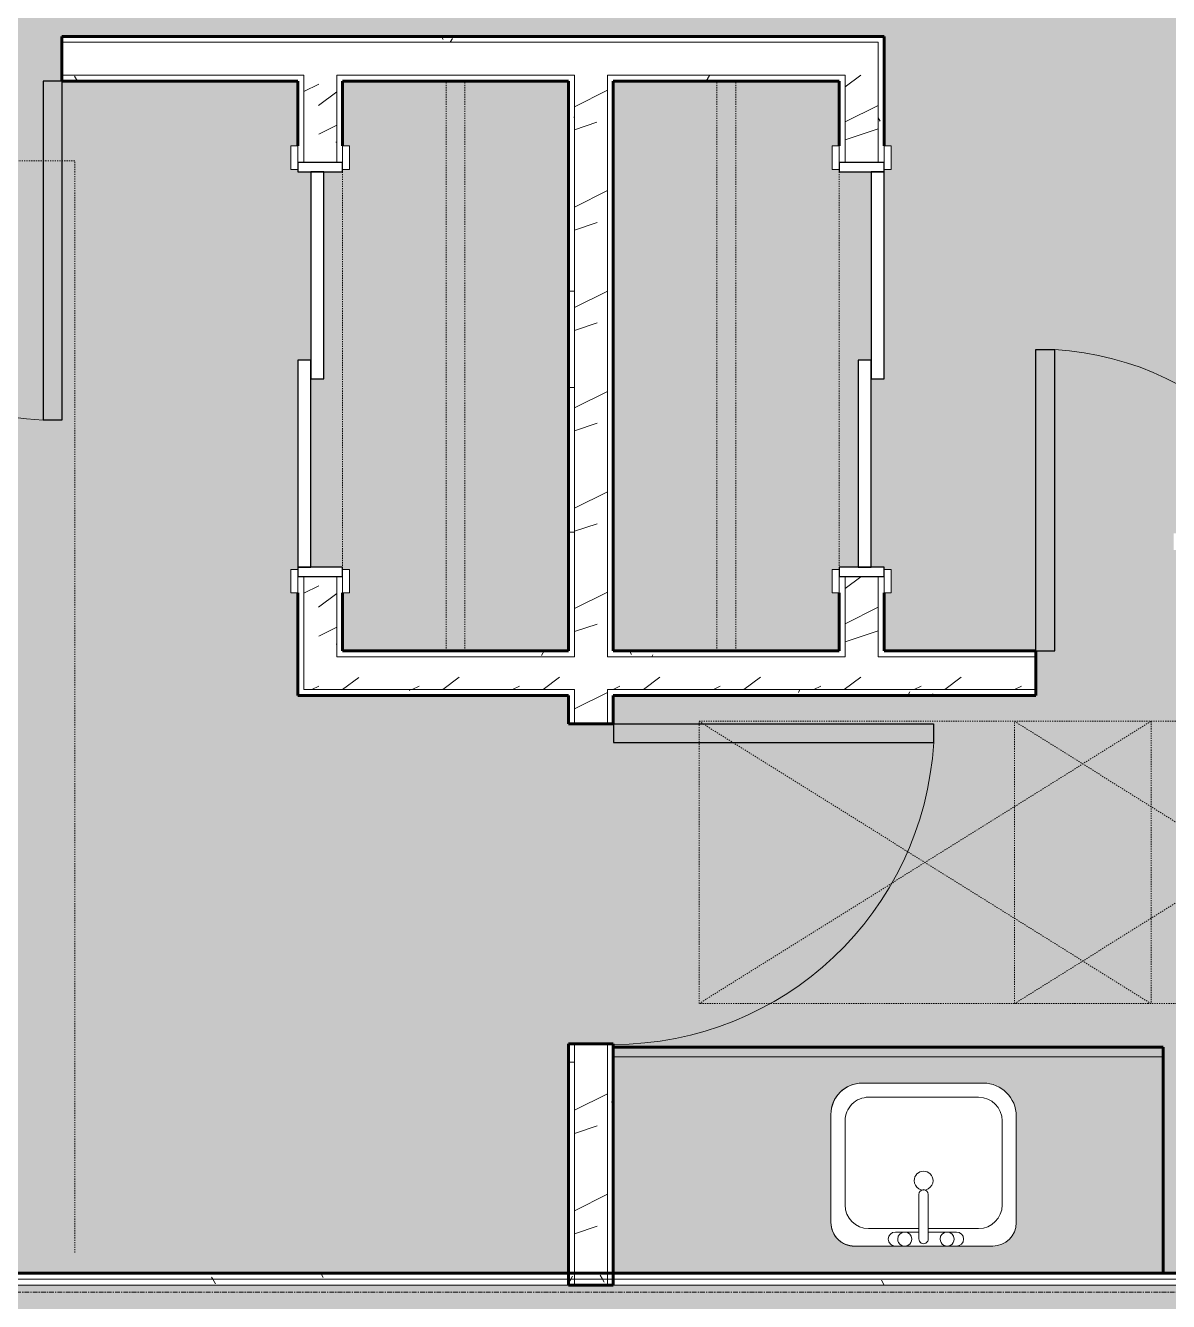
# Model space of a CAD drawing. Header units: inches. Extents: x -4105 to -1989, y 9836 to 11159.
# Drawn here: x -3677.7 to -3556.3, y 10838.2 to 10973.7 of the extents above; entities that cross this region are included whole.
import ezdxf

# ---------------------------------------------------------------- set-up
doc = ezdxf.new("R2010")
doc.units = ezdxf.units.IN
doc.header["$MEASUREMENT"] = 0
doc.linetypes.add('Dash', pattern=[0.25, 0.125, -0.125])
doc.linetypes.add('Grid Line 1_2_', pattern=[0.875, 0.5, -0.125, 0.125, -0.125])
for name, color, linetype, lineweight in [('0-1', 7, 'Continuous', 5), ('0-2', 7, 'Continuous', 9), ('A-AREA-PATT-4', 41, 'Continuous', 9), ('A-DOOR-1', 7, 'Continuous', 9), ('A-DOOR-2', 50, 'Continuous', 30), ('A-DOOR-FRAM-1', 50, 'Continuous', 30), ('A-GENM-HDLN-1', 7, 'Dash', 9), ('A-WALL', 113, 'Continuous', 18), ('A-WALL-2', 250, 'Continuous', 60), ('A-WALL-3', 10, 'Continuous', 18), ('A-WALL-PATT-1', 7, 'Continuous', 9), ('A-WALL-PATT-2', 253, 'Continuous', 9), ('A-WALL-PATT-4', 111, 'Continuous', 9), ('I-FURN-1', 7, 'Continuous', 9), ('I-FURN-HDLN-1', 7, 'Dash', 9), ('I-WALL-2', 2, 'Continuous', 60), ('P-SANR-FIXT-2', 7, 'Continuous', 9), ('Q-CASE-1', 253, 'Continuous', 9), ('Q-CASE-2', 250, 'Continuous', 60), ('Q-CASE-3', 7, 'Continuous', 9), ('Q-CASE-HDLN-1', 7, 'Dash', 9), ('S-GRID-1', 1, 'Grid Line 1_2_', 9)]:
    doc.layers.add(name, color=color, linetype=linetype, lineweight=lineweight)
pattern_1 = [(0, (0, -1194), (20.48, 5.12), [0.845, -14.515, 0.845, -14.515, -81.92]), (0, (0, -1194), (20.48, 5.12), [-30.72, 0.845, -29.875, 0.845, -14.515, -35.84]), (0, (0, -1194), (20.48, 5.12), [-76.8, 0.845, -9.395, 0.845, -24.755]), (120, (7.68, -1191.44), (-14.67405, 15.1762003), [0.845, -14.515, 0.845, -14.515, -81.92]), (120, (7.68, -1191.44), (-14.67405, 15.1762003), [-30.72, 0.845, -29.875, 0.845, -14.515, -35.84]), (120, (7.68, -1191.44), (-14.67405, 15.1762003), [-76.8, 0.845, -9.395, 0.845, -24.755]), (240, (10.24, -1181.2), (-5.80595, -20.2962003), [0.845, -14.515, 0.845, -14.515, -81.92]), (240, (10.24, -1181.2), (-5.80595, -20.2962003), [-30.72, 0.845, -29.875, 0.845, -14.515, -35.84]), (240, (10.24, -1181.2), (-5.80595, -20.2962003), [-76.8, 0.845, -9.395, 0.845, -24.755])]
pattern_2 = [(216.87, (4.265, -1183.338), (31.9871619, 21.32545714), [5.331, -47.981]), (206.565, (10.662, -1186.536), (-10.662476, -10.6620098), [11.921, -11.921]), (198.435, (10.662, -1191.868), (-21.32449365, -10.6625869), [6.744, -26.974])]

# ---------------------------------------------------------------- blocks, each defined once
blk = doc.blocks.new('Single-Flush - 32_ x 84_-1372863-ENLARGED FLOOR PLAN - 3RD FLOOR PLAN - WEST')
at = {"layer": 'A-DOOR-1'}
blk.add_arc((16, -2.38), 32.07, 180, 266.4241, dxfattribs=at)
at = {"layer": 'A-DOOR-2'}
for p, q in [((14, -2.38), (14, -34.38)), ((16, -2.38), (14, -2.38)), ((16, -2.38), (16, -34.38)), ((16, -34.38), (14, -34.38))]:
    blk.add_line(p, q, dxfattribs=at)
blk = doc.blocks.new('Single-Flush - 36_ x 84_-1372824-ENLARGED FLOOR PLAN - 3RD FLOOR PLAN - WEST')
at = {"layer": 'A-DOOR-1'}
blk.add_arc((18, -2.38), 36.07, 180, 266.8211, dxfattribs=at)
at = {"layer": 'A-DOOR-2'}
for p, q in [((16, -2.38), (16, -38.39)), ((18, -2.38), (16, -2.38)), ((18, -2.38), (18, -38.39)), ((18, -38.39), (16, -38.39))]:
    blk.add_line(p, q, dxfattribs=at)
blk = doc.blocks.new('Single-Flush - 34_ x 84_-1372834-ENLARGED FLOOR PLAN - 3RD FLOOR PLAN - WEST')
at = {"layer": 'A-DOOR-1'}
blk.add_arc((17, -2.38), 34.07, 180, 266.6343, dxfattribs=at)
at = {"layer": 'A-DOOR-2'}
for p, q in [((15, -2.38), (15, -36.38)), ((17, -2.38), (15, -2.38)), ((17, -2.38), (17, -36.38)), ((17, -36.38), (15, -36.38))]:
    blk.add_line(p, q, dxfattribs=at)
blk = doc.blocks.new('OD_CW_Closet - OD_CW_Closet-1901942-ENLARGED FLOOR PLAN - 3RD FLOOR PLAN - WEST')
at = {"layer": 'Q-CASE-HDLN-1'}
for p, q in [((0.74, -24), (0.74, 0)), ((0.74, 0), (61.26, 0)), ((61.26, 0), (61.26, -24)), ((0.74, -11), (61.26, -11)), ((0.74, -13), (61.26, -13)), ((6.89, -24), (0.74, -24)), ((51.64, -24), (9.64, -24)), ((61.26, -24), (54.39, -24))]:
    blk.add_line(p, q, dxfattribs=at)
blk = doc.blocks.new('Bed-Standard - King 78_ x 80_-V2-ENLARGED FLOOR PLAN - 3RD FLOOR PLAN - WEST')
at = {"layer": 'I-FURN-1'}
for p, q in [((49.69, 38.2), (-28.31, 38.2)), ((-28.31, 38.2), (-28.31, -41.8)), ((49.69, -41.8), (49.69, 38.2)), ((-25.31, 36.2), (-25.31, 24.2)), ((-25.31, 36.2), (46.69, 36.2)), ((46.69, 36.2), (46.69, 24.2)), ((49.69, 24.2), (-28.31, 17.63)), ((-25.31, 24.2), (46.69, 24.2)), ((-28.31, -41.8), (49.69, -41.8))]:
    blk.add_line(p, q, dxfattribs=at)
at = {"layer": 'I-FURN-HDLN-1'}
for p, q in [((-64.31, 38.2), (-64.31, -77.8)), ((73.69, -77.8), (73.69, 38.2)), ((-64.31, -77.8), (73.69, -77.8))]:
    blk.add_line(p, q, dxfattribs=at)
blk = doc.blocks.new('FOLDING_SLIDING CLOSET - 42_ x 80_-1372832-ENLARGED FLOOR PLAN - 3RD FLOOR PLAN - WEST')
at = {"layer": 'A-DOOR-1'}
for p, q in [((-21.25, 3), (-23.75, 3)), ((-23.75, 3), (-23.75, 2.25)), ((-21.25, 2.25), (-21.25, 3)), ((23.75, 3), (21.25, 3)), ((21.25, 3), (21.25, 2.25)), ((23.75, 2.25), (23.75, 3)), ((-23.75, 2.25), (-21.25, 2.25)), ((21.25, 2.25), (23.75, 2.25)), ((-21.25, -2.5), (-23.75, -2.5)), ((-23.75, -2.5), (-23.75, -3.25)), ((-21.25, -3.25), (-21.25, -2.5)), ((23.75, -2.5), (21.25, -2.5)), ((21.25, -2.5), (21.25, -3.25)), ((23.75, -3.25), (23.75, -2.5)), ((-23.75, -3.25), (-21.25, -3.25)), ((21.25, -3.25), (23.75, -3.25))]:
    blk.add_line(p, q, dxfattribs=at)
at = {"layer": 'A-DOOR-2'}
for p, q in [((1, 2.25), (-21, 2.25)), ((-21, 2.25), (-21, 0.87)), ((1, 0.87), (1, 2.25)), ((-21, 0.87), (1, 0.87)), ((21, 0.87), (-1, 0.87)), ((-1, 0.87), (-1, -0.5)), ((21, -0.5), (21, 0.87)), ((-1, -0.5), (21, -0.5))]:
    blk.add_line(p, q, dxfattribs=at)
at = {"layer": 'A-DOOR-FRAM-1'}
for p, q in [((-21, 2.25), (-22, 2.25)), ((-22, 2.25), (-22, -2.5)), ((-21, -2.5), (-21, 2.25)), ((21, 2.25), (21, -2.5)), ((22, 2.25), (21, 2.25)), ((22, -2.5), (22, 2.25)), ((-22, -2.5), (-21, -2.5)), ((21, -2.5), (22, -2.5))]:
    blk.add_line(p, q, dxfattribs=at)
blk = doc.blocks.new('OD_CW_Closet - OD_CW_Closet-1902250-ENLARGED FLOOR PLAN - 3RD FLOOR PLAN - WEST')
at = {"layer": 'Q-CASE-HDLN-1'}
for p, q in [((6.89, 24), (0.74, 24)), ((0.74, 24), (0.74, 0)), ((51.64, 24), (9.64, 24)), ((61.26, 24), (54.39, 24)), ((61.26, 0), (61.26, 24)), ((0.74, 13), (61.26, 13)), ((0.74, 11), (61.26, 11)), ((0.74, 0), (61.26, 0))]:
    blk.add_line(p, q, dxfattribs=at)
blk = doc.blocks.new('M_Sink Vanity-Square - 500 x 440mm-1352614-ENLARGED FLOOR PLAN - 3RD FLOOR PLAN - WEST')
at = {"layer": 'P-SANR-FIXT-2'}
for p, q in [((7.96, 7.09), (-6.72, 7.09)), ((7.96, 7.09), (-6.72, 7.09)), ((3.62, 7.09), (-2.88, 7.09)), ((-2.88, 5.59), (0.12, 5.59)), ((0.12, 6.33), (0.12, 1.59)), ((1.12, 6.33), (1.12, 1.59)), ((1.12, 5.59), (3.62, 5.59)), ((-9.22, 4.59), (-9.22, -6.73)), ((-9.22, 4.59), (-9.22, -6.73)), ((0.12, 5.22), (-5.22, 5.22)), ((6.46, 5.22), (1.12, 5.22)), ((10.46, -6.91), (10.46, 4.59)), ((10.46, -6.91), (10.46, 4.59)), ((-7.72, 2.72), (-7.72, -6.23)), ((8.96, -6.23), (8.96, 2.72)), ((-5.22, -8.73), (6.46, -8.73)), ((-5.72, -10.23), (7.14, -10.23)), ((-5.72, -10.23), (7.14, -10.23))]:
    blk.add_line(p, q, dxfattribs=at)
for centre, radius, start, end in [((-6.72, 4.59), 2.5, 90, 180), ((-6.72, 4.59), 2.5, 90, 180), ((-2.88, 6.34), 0.75, 90, 270), ((-1.88, 6.34), 0.75, 360, 180), ((0.62, 6.33), 0.5, 360, 180), ((2.62, 6.34), 0.75, 360, 180), ((3.62, 6.34), 0.75, 270, 90), ((7.96, 4.59), 2.5, 0, 90), ((7.96, 4.59), 2.5, 360, 90), ((-1.88, 6.34), 0.75, 180, 0), ((2.62, 6.34), 0.75, 180, 360), ((-5.22, 2.72), 2.5, 90, 180), ((6.46, 2.72), 2.5, 0, 90), ((0.62, 1.59), 0.5, 180, 0), ((0.62, 0.13), 1, 360, 180), ((0.62, 0.13), 1, 180, 0), ((-5.72, -6.73), 3.5, 180, 270), ((-5.72, -6.73), 3.5, 180, 270), ((-5.22, -6.23), 2.5, 180, 270), ((6.46, -6.23), 2.5, 270, 0), ((7.14, -6.91), 3.32, 270, 360), ((7.14, -6.91), 3.32, 270, 0)]:
    blk.add_arc(centre, radius, start, end, dxfattribs=at)
blk = doc.blocks.new('OD_CW_Base Cabinet - OD_CW_Base Cabinet-V33-ENLARGED FLOOR PLAN - 3RD FLOOR PLAN - WEST')
at = {"layer": 'Q-CASE-1'}
blk.add_hatch(color=256, dxfattribs=at).paths.add_polyline_path([(59.14, -1), (59.14, 0), (0.74, 0), (0.74, -1), (47.76, -1)], flags=0)
h = blk.add_hatch(color=256, dxfattribs=at)
h.paths.add_polyline_path([(59.14, -18.88), (59.14, -1), (0.74, -1), (0.74, -24), (59.14, -24)], flags=0)
h.paths.add_polyline_path([(43.53, -16.02), (43.53, -18.63), (43.45, -19.27), (43.2, -19.88), (42.8, -20.39), (42.28, -20.79), (41.68, -21.04), (41.03, -21.13), (26.35, -21.13), (25.7, -21.04), (25.1, -20.79), (24.58, -20.39), (24.18, -19.88), (23.93, -19.27), (23.85, -18.63), (23.85, -7.12), (23.96, -6.26), (24.29, -5.46), (24.82, -4.77), (25.51, -4.25), (26.35, -3.91), (27.17, -3.8), (40.03, -3.8), (41.03, -3.96), (41.78, -4.27), (42.51, -4.83), (43.06, -5.55), (43.41, -6.4), (43.53, -7.3)], flags=0)
at = {"layer": 'Q-CASE-2'}
for p, q in [((0.74, 0), (59.14, 0)), ((59.14, 0), (59.14, -24))]:
    blk.add_line(p, q, dxfattribs=at)
at = {"layer": 'Q-CASE-3'}
for p, q in [((0.74, 0), (59.14, 0)), ((59.14, -1), (0.74, -1)), ((0.74, -1), (59.14, -1)), ((59.14, 0), (59.14, -1)), ((59.14, -1), (59.14, -24))]:
    blk.add_line(p, q, dxfattribs=at)
blk = doc.blocks.new('ADA Clearances - 30_x48_-V9-ENLARGED FLOOR PLAN - 3RD FLOOR PLAN - WEST')
at = {"layer": 'A-GENM-HDLN-1'}
for p, q in [((15, 24), (-15, -24)), ((-15, 24), (15, -24)), ((-15, -5.48), (-15, 24)), ((-15, 24), (15, 24)), ((15, 24), (15, -24)), ((-15, -24), (-15, -14.12)), ((15, -24), (-15, -24))]:
    blk.add_line(p, q, dxfattribs=at)
blk = doc.blocks.new('ADA Clearances - 30_x48_-1721104-ENLARGED FLOOR PLAN - 3RD FLOOR PLAN - WEST')
at = {"layer": 'A-GENM-HDLN-1'}
for p, q in [((15, 24), (-15, -24)), ((-15, 24), (15, -24)), ((-15, -24), (-15, 24)), ((-15, 24), (15, 24)), ((15, 24), (15, -24)), ((15, -24), (-15, -24))]:
    blk.add_line(p, q, dxfattribs=at)
blk = doc.blocks.new('CTR - 1st Phase - Unit Layouts_rvt-1-ENLARGED FLOOR PLAN - 3RD FLOOR PLAN - WEST')
at = {"layer": 'A-WALL-PATT-1'}
h = blk.add_hatch(dxfattribs=at)
h.set_pattern_fill('FP_1', color=256, style=0, pattern_type=2)
h.set_pattern_definition(pattern_1)
h.paths.add_polyline_path([(-3852.47, 10971.96), (-3709.8, 10971.96), (-3709.8, 10972.59), (-3852.47, 10972.59), (-3852.47, 10972.1)], flags=0)
h.paths.add_polyline_path([(-3591.25, 10971.96), (-3587.12, 10971.96), (-3587.12, 10972.59), (-3673.8, 10972.59), (-3673.8, 10971.96), (-3615.87, 10971.96)], flags=0)
h = blk.add_hatch(dxfattribs=at)
h.set_pattern_fill('FP_1', color=256, style=0, pattern_type=2)
h.set_pattern_definition(pattern_1)
h.paths.add_polyline_path([(-3587.12, 10907.31), (-3586.5, 10907.31), (-3586.5, 10915.21), (-3587.12, 10915.21), (-3587.12, 10907.34)], flags=0)
h.paths.add_polyline_path([(-3586.5, 10959.21), (-3586.5, 10972.59), (-3587.12, 10972.59), (-3587.12, 10959.21)], flags=0)
h = blk.add_hatch(dxfattribs=at)
h.set_pattern_fill('FP_1', color=256, style=0, pattern_type=2)
h.set_pattern_definition(pattern_1)
h.paths.add_polyline_path([(-3852.47, 10967.84), (-3709.8, 10967.84), (-3709.8, 10968.46), (-3852.47, 10968.46), (-3852.47, 10968.08)], flags=0)
h.paths.add_polyline_path([(-3648.75, 10967.84), (-3648.12, 10967.84), (-3648.12, 10968.46), (-3673.8, 10968.46), (-3673.8, 10967.84)], flags=0)
h.paths.add_polyline_path([(-3644, 10967.84), (-3619.37, 10967.84), (-3619.37, 10968.46), (-3644.62, 10968.46), (-3644.62, 10967.84)], flags=0)
h.paths.add_polyline_path([(-3615.87, 10967.84), (-3591.25, 10967.84), (-3591.25, 10968.46), (-3615.87, 10968.46)], flags=0)
h = blk.add_hatch(dxfattribs=at)
h.set_pattern_fill('FP_1', color=256, style=0, pattern_type=2)
h.set_pattern_definition(pattern_1)
h.paths.add_polyline_path([(-3644.62, 10906.69), (-3644, 10906.69), (-3644, 10915.21), (-3644.62, 10915.21), (-3644.62, 10907.31)], flags=0)
h.paths.add_polyline_path([(-3644, 10959.21), (-3644, 10967.84), (-3644.62, 10967.84), (-3644.62, 10959.21)], flags=0)
h = blk.add_hatch(dxfattribs=at)
h.set_pattern_fill('FP_1', color=256, style=0, pattern_type=2)
h.set_pattern_definition(pattern_1)
h.paths.add_polyline_path([(-3620, 10841.19), (-3619.37, 10841.19), (-3619.37, 10865.56), (-3620, 10865.56)], flags=0)
h.paths.add_polyline_path([(-3619.37, 10899.56), (-3619.37, 10902.56), (-3620, 10902.56), (-3620, 10899.56)], flags=0)
h.paths.add_polyline_path([(-3619.37, 10907.31), (-3619.37, 10967.84), (-3620, 10967.84), (-3620, 10907.31)], flags=0)
h = blk.add_hatch(dxfattribs=at)
h.set_pattern_fill('FP_1', color=256, style=0, pattern_type=2)
h.set_pattern_definition(pattern_1)
h.paths.add_polyline_path([(-3615.87, 10841.19), (-3615.25, 10841.19), (-3615.25, 10865.56), (-3615.87, 10865.56), (-3615.87, 10864.19)], flags=0)
h.paths.add_polyline_path([(-3615.25, 10899.56), (-3615.25, 10902.56), (-3615.87, 10902.56), (-3615.87, 10899.56)], flags=0)
h.paths.add_polyline_path([(-3615.87, 10907.31), (-3615.25, 10907.31), (-3615.25, 10967.84), (-3615.87, 10967.84), (-3615.87, 10911.83)], flags=0)
h = blk.add_hatch(dxfattribs=at)
h.set_pattern_fill('FP_1', color=256, style=0, pattern_type=2)
h.set_pattern_definition(pattern_1)
h.paths.add_polyline_path([(-3620, 10906.69), (-3619.37, 10906.69), (-3619.37, 10907.31), (-3644, 10907.31), (-3644, 10906.69), (-3641.68, 10906.69)], flags=0)
h.paths.add_polyline_path([(-3611.14, 10906.69), (-3590.62, 10906.69), (-3590.62, 10907.31), (-3615.87, 10907.31), (-3615.87, 10906.69), (-3615.25, 10906.69)], flags=0)
h.paths.add_polyline_path([(-3580.61, 10906.69), (-3570.37, 10906.69), (-3570.37, 10907.31), (-3587.12, 10907.31), (-3587.12, 10906.69), (-3586.85, 10906.69)], flags=0)
h.paths.add_polyline_path([(-3486.41, 10906.69), (-3483.97, 10906.71), (-3483.97, 10907.31), (-3516.62, 10907.31), (-3516.62, 10906.69), (-3492.91, 10906.69)], flags=0)
h.paths.add_polyline_path([(-3520.37, 10906.69), (-3520.12, 10906.69), (-3520.12, 10907.31), (-3538.37, 10907.31), (-3538.37, 10906.69)], flags=0)
h = blk.add_hatch(dxfattribs=at)
h.set_pattern_fill('FP_1', color=256, style=0, pattern_type=2)
h.set_pattern_definition(pattern_1)
h.paths.add_polyline_path([(-3644.62, 10902.56), (-3619.37, 10902.56), (-3619.37, 10903.19), (-3648.12, 10903.19), (-3648.12, 10902.56), (-3648.09, 10902.56)], flags=0)
h.paths.add_polyline_path([(-3615.87, 10902.56), (-3570.37, 10902.56), (-3570.37, 10903.19), (-3615.87, 10903.19)], flags=0)
h.paths.add_polyline_path([(-3495.03, 10902.56), (-3483.97, 10902.56), (-3483.97, 10903.19), (-3538.37, 10903.19), (-3538.37, 10902.56), (-3500.17, 10902.56)], flags=0)
at = {"layer": 'A-WALL-PATT-2'}
h = blk.add_hatch(dxfattribs=at)
h.set_pattern_fill('FP_2', color=256, style=0, pattern_type=2)
h.set_pattern_definition(pattern_2)
h.paths.add_polyline_path([(-3852.47, 10968.46), (-3709.8, 10968.46), (-3709.8, 10971.96), (-3852.47, 10971.96)], flags=0)
h.paths.add_polyline_path([(-3591.25, 10968.46), (-3590.62, 10968.48), (-3590.62, 10971.96), (-3673.8, 10971.96), (-3673.8, 10968.46), (-3615.87, 10968.46)], flags=0)
h = blk.add_hatch(dxfattribs=at)
h.set_pattern_fill('FP_2', color=256, style=0, pattern_type=2)
h.set_pattern_definition(pattern_2)
h.paths.add_polyline_path([(-3590.62, 10906.69), (-3587.12, 10906.69), (-3587.12, 10915.21), (-3590.62, 10915.21), (-3590.62, 10907.31)], flags=0)
h.paths.add_polyline_path([(-3590.62, 10959.21), (-3587.12, 10959.21), (-3587.12, 10971.96), (-3590.62, 10971.96), (-3590.62, 10964.74)], flags=0)
h = blk.add_hatch(dxfattribs=at)
h.set_pattern_fill('FP_2', color=256, style=0, pattern_type=2)
h.set_pattern_definition(pattern_2)
h.paths.add_polyline_path([(-3648.12, 10903.19), (-3644.62, 10903.19), (-3644.62, 10915.21), (-3648.12, 10915.21), (-3648.12, 10906.69)], flags=0)
h.paths.add_polyline_path([(-3647.37, 10959.21), (-3644.62, 10959.21), (-3644.62, 10968.46), (-3648.12, 10968.46), (-3648.12, 10959.21)], flags=0)
h = blk.add_hatch(dxfattribs=at)
h.set_pattern_fill('FP_2', color=256, style=0, pattern_type=2)
h.set_pattern_definition(pattern_2)
h.paths.add_polyline_path([(-3615.87, 10841.19), (-3615.87, 10865.56), (-3619.37, 10865.56), (-3619.37, 10841.19), (-3616.04, 10841.19)], flags=0)
h.paths.add_polyline_path([(-3619.37, 10899.56), (-3615.87, 10899.56), (-3615.87, 10903.19), (-3619.37, 10903.19), (-3619.37, 10902.55)], flags=0)
h.paths.add_polyline_path([(-3619.37, 10906.69), (-3615.87, 10906.69), (-3615.87, 10968.46), (-3619.37, 10968.46), (-3619.37, 10907.31)], flags=0)
h = blk.add_hatch(dxfattribs=at)
h.set_pattern_fill('FP_2', color=256, style=0, pattern_type=2)
h.set_pattern_definition(pattern_2)
h.paths.add_polyline_path([(-3644, 10903.19), (-3570.37, 10903.19), (-3570.37, 10906.69), (-3644.62, 10906.67), (-3644.62, 10903.19)], flags=0)
h.paths.add_polyline_path([(-3519.54, 10903.19), (-3482.72, 10903.19), (-3482.72, 10906.69), (-3538.37, 10906.69), (-3538.37, 10903.19)], flags=0)
at = {"layer": 'A-WALL-2'}
for p, q in [((-3591.25, 10972.59), (-3673.8, 10972.59)), ((-3673.8, 10972.59), (-3673.8, 10967.84)), ((-3587.12, 10972.59), (-3591.25, 10972.59)), ((-3586.5, 10972.59), (-3587.12, 10972.59)), ((-3586.5, 10960.96), (-3586.5, 10972.59)), ((-3673.8, 10967.84), (-3648.75, 10967.84)), ((-3648.75, 10967.84), (-3648.75, 10960.96)), ((-3644, 10967.84), (-3620, 10967.84)), ((-3644, 10960.96), (-3644, 10967.84)), ((-3620, 10967.84), (-3620, 10907.31)), ((-3615.25, 10967.84), (-3591.25, 10967.84)), ((-3615.25, 10907.31), (-3615.25, 10967.84)), ((-3591.25, 10967.84), (-3591.25, 10960.96)), ((-3648.75, 10913.46), (-3648.75, 10902.56)), ((-3644, 10907.31), (-3644, 10913.46)), ((-3591.25, 10913.46), (-3591.25, 10907.31)), ((-3586.5, 10907.31), (-3586.5, 10913.46)), ((-3620, 10907.31), (-3644, 10907.31)), ((-3591.25, 10907.31), (-3615.25, 10907.31)), ((-3570.37, 10907.31), (-3586.5, 10907.31)), ((-3570.37, 10902.56), (-3570.37, 10907.31)), ((-3648.75, 10902.56), (-3648.12, 10902.56)), ((-3648.12, 10902.56), (-3644, 10902.56)), ((-3644, 10902.56), (-3620, 10902.56)), ((-3620, 10902.56), (-3620, 10899.56)), ((-3615.25, 10902.56), (-3570.37, 10902.56)), ((-3615.25, 10899.56), (-3615.25, 10902.56)), ((-3620, 10899.56), (-3615.25, 10899.56)), ((-3620, 10865.56), (-3620, 10839.94)), ((-3615.25, 10865.56), (-3620, 10865.56)), ((-3615.25, 10839.94), (-3615.25, 10865.56)), ((-3620, 10839.94), (-3615.25, 10839.94))]:
    blk.add_line(p, q, dxfattribs=at)
at = {"layer": 'A-WALL-3'}
for p, q in [((-3591.25, 10971.96), (-3673.8, 10971.96)), ((-3591.25, 10971.96), (-3590.62, 10971.96)), ((-3590.62, 10971.96), (-3587.12, 10971.96)), ((-3587.12, 10971.96), (-3587.12, 10959.21)), ((-3648.12, 10968.46), (-3673.8, 10968.46)), ((-3648.12, 10968.46), (-3648.12, 10967.84)), ((-3619.37, 10968.46), (-3644.62, 10968.46)), ((-3644.62, 10968.46), (-3644.62, 10967.84)), ((-3619.37, 10968.46), (-3619.37, 10967.84)), ((-3591.25, 10968.46), (-3615.87, 10968.46)), ((-3615.87, 10967.84), (-3615.87, 10968.46)), ((-3591.25, 10968.46), (-3590.62, 10968.46)), ((-3590.62, 10968.46), (-3590.62, 10959.21)), ((-3648.12, 10967.84), (-3648.12, 10959.21)), ((-3644.62, 10967.84), (-3644.62, 10959.21)), ((-3619.37, 10907.31), (-3619.37, 10967.84)), ((-3615.87, 10907.31), (-3615.87, 10967.84)), ((-3648.12, 10915.21), (-3648.12, 10903.19)), ((-3644.62, 10915.21), (-3644.62, 10906.69)), ((-3590.62, 10915.21), (-3590.62, 10907.31)), ((-3587.12, 10915.21), (-3587.12, 10907.31)), ((-3619.37, 10906.69), (-3619.37, 10907.31)), ((-3619.37, 10907.31), (-3619.37, 10906.69)), ((-3615.87, 10907.31), (-3615.87, 10906.69)), ((-3615.87, 10906.69), (-3615.87, 10907.31)), ((-3590.62, 10906.69), (-3590.62, 10907.31)), ((-3587.12, 10906.69), (-3587.12, 10907.31)), ((-3644, 10906.69), (-3644.62, 10906.69)), ((-3644, 10906.69), (-3619.37, 10906.69)), ((-3615.87, 10906.69), (-3590.62, 10906.69)), ((-3587.12, 10906.69), (-3570.37, 10906.69)), ((-3644.62, 10903.19), (-3648.12, 10903.19)), ((-3644, 10903.19), (-3644.62, 10903.19)), ((-3644, 10903.19), (-3619.37, 10903.19)), ((-3619.37, 10902.56), (-3619.37, 10903.19)), ((-3619.37, 10903.19), (-3619.37, 10902.56)), ((-3615.87, 10903.19), (-3615.87, 10902.56)), ((-3615.87, 10903.19), (-3570.37, 10903.19)), ((-3615.87, 10902.56), (-3615.87, 10903.19)), ((-3619.37, 10899.56), (-3619.37, 10902.56)), ((-3615.87, 10899.56), (-3615.87, 10902.56)), ((-3619.37, 10839.94), (-3619.37, 10865.56)), ((-3615.87, 10839.94), (-3615.87, 10865.56))]:
    blk.add_line(p, q, dxfattribs=at)
at = {"layer": '0-2'}
for name, p in [('Single-Flush - 36_ x 84_-1372824-ENLARGED FLOOR PLAN - 3RD FLOOR PLAN - WEST', (-3691.8, 10970.21)), ('OD_CW_Base Cabinet - OD_CW_Base Cabinet-V33-ENLARGED FLOOR PLAN - 3RD FLOOR PLAN - WEST', (-3615.99, 10865.19))]:
    blk.add_blockref(name, p, dxfattribs=at)
for name, p, rotation in [('OD_CW_Closet - OD_CW_Closet-1902250-ENLARGED FLOOR PLAN - 3RD FLOOR PLAN - WEST', (-3620, 10906.58), 90.00000000003098), ('OD_CW_Closet - OD_CW_Closet-1901942-ENLARGED FLOOR PLAN - 3RD FLOOR PLAN - WEST', (-3615.25, 10906.58), 89.99999999996905), ('FOLDING_SLIDING CLOSET - 42_ x 80_-1372832-ENLARGED FLOOR PLAN - 3RD FLOOR PLAN - WEST', (-3646.5, 10937.21), 89.99999999997272), ('FOLDING_SLIDING CLOSET - 42_ x 80_-1372832-ENLARGED FLOOR PLAN - 3RD FLOOR PLAN - WEST', (-3588.75, 10937.21), 270.0000000000273), ('Bed-Standard - King 78_ x 80_-V2-ENLARGED FLOOR PLAN - 3RD FLOOR PLAN - WEST', (-3736.75, 10881.58), 180), ('Single-Flush - 32_ x 84_-1372863-ENLARGED FLOOR PLAN - 3RD FLOOR PLAN - WEST', (-3554.37, 10904.94), 180), ('Single-Flush - 34_ x 84_-1372834-ENLARGED FLOOR PLAN - 3RD FLOOR PLAN - WEST', (-3617.62, 10882.56), 90.0000000000212), ('ADA Clearances - 30_x48_-1721104-ENLARGED FLOOR PLAN - 3RD FLOOR PLAN - WEST', (-3582.15, 10884.83), 89.9999999999678), ('ADA Clearances - 30_x48_-V9-ENLARGED FLOOR PLAN - 3RD FLOOR PLAN - WEST', (-3548.65, 10884.83), 89.9999999999678), ('M_Sink Vanity-Square - 500 x 440mm-1352614-ENLARGED FLOOR PLAN - 3RD FLOOR PLAN - WEST', (-3581.68, 10851.16), 180)]:
    blk.add_blockref(name, p, dxfattribs=dict(at, rotation=rotation))
blk = doc.blocks.new('CTR - 1st Phase - Shell_rvt-1-ENLARGED FLOOR PLAN - 3RD FLOOR PLAN - WEST')
at = {"layer": 'S-GRID-1'}
blk.add_line((-1989.4, 10839.19), (-4072.56, 10839.19), dxfattribs=at)

msp = doc.modelspace()

# ---------------------------------------------------------------- hatches: boundary and pattern name
at = {"layer": 'A-AREA-PATT-4'}
h = msp.add_hatch(color=256, dxfattribs=at)
h.paths.add_polyline_path([(-3519.75, 10918.03), (-3555.75, 10918.03), (-3555.75, 10919.78), (-3519.75, 10919.78)], flags=0)
h.paths.add_polyline_path([(-3504.92, 10968.99), (-3540.92, 10968.99), (-3540.92, 10970.74), (-3504.92, 10970.74), (-3504.92, 10969.61)], flags=0)
h.paths.add_polyline_path([(-3485.6, 10841.19), (-3483.97, 10841.19), (-3483.97, 10902.56), (-3538.37, 10902.56), (-3538.37, 10907.31), (-3520.75, 10907.31), (-3520.75, 10916.03), (-3519.75, 10916.03), (-3519.75, 10918.03), (-3517.81, 10918.03), (-3517.81, 10918.65), (-3515.94, 10918.65), (-3515.94, 10918.03), (-3514, 10918.03), (-3514, 10916.03), (-3516, 10916.03), (-3516, 10907.31), (-3483.97, 10907.31), (-3483.97, 10959.99), (-3516, 10959.99), (-3516, 10956.03), (-3514, 10956.03), (-3514, 10954.03), (-3515.94, 10954.03), (-3515.94, 10953.4), (-3517.81, 10953.4), (-3517.81, 10954.03), (-3519.75, 10954.03), (-3519.75, 10956.03), (-3520.75, 10956.03), (-3520.75, 10964.74), (-3504.92, 10964.74), (-3504.92, 10968.99), (-3502.99, 10968.99), (-3502.99, 10969.61), (-3501.92, 10969.61), (-3501.92, 11004.36), (-3502.99, 11004.36), (-3502.99, 11004.99), (-3504.92, 11004.99), (-3504.92, 11033.19), (-3517.35, 11033.19), (-3517.35, 11061.83), (-3578.97, 11061.83), (-3578.97, 11041.19), (-3577.49, 11041.17), (-3577.41, 11041.13), (-3577.35, 11040.99), (-3577.33, 11040.1), (-3577.1, 11040.1), (-3577.1, 11037.47), (-3576.85, 11037.47), (-3576.85, 11036.88), (-3577.1, 11036.88), (-3577.1, 11036.29), (-3576.85, 11036.29), (-3576.85, 11035.7), (-3577.1, 11035.7), (-3577.1, 11035.11), (-3576.85, 11035.11), (-3576.85, 11034.52), (-3577.1, 11034.52), (-3577.1, 11033.93), (-3576.85, 11033.93), (-3576.85, 11033.34), (-3577.1, 11033.34), (-3577.1, 11023.98), (-3576.85, 11023.98), (-3576.85, 11022.01), (-3577.1, 11022.01), (-3577.1, 11018.28), (-3577.35, 11018.28), (-3577.36, 11017.34), (-3577.41, 11017.25), (-3577.55, 11017.19), (-3578.97, 11017.19), (-3578.97, 11014.59), (-3614.97, 11014.59), (-3614.97, 11022.14), (-3622.05, 11022.14), (-3622.05, 11038.64), (-3614.97, 11038.64), (-3614.97, 11051.26), (-3622.05, 11051.26), (-3622.05, 11061.83), (-3851.85, 11061.83), (-3851.85, 10972.59), (-3709.8, 10972.59), (-3709.8, 10967.84), (-3852.47, 10967.84), (-3852.47, 10972.21), (-3855.72, 10972.21), (-3855.72, 10934.19), (-3852.47, 10934.19), (-3852.47, 10937.53), (-3824.32, 10937.53), (-3824.32, 10938.83), (-3819.57, 10938.83), (-3819.57, 10932.78), (-3851.85, 10932.78), (-3851.85, 10841.19), (-3620, 10841.19), (-3620, 10865.56), (-3615.25, 10865.56), (-3615.25, 10865.19), (-3556.85, 10865.19), (-3556.85, 10841.19), (-3548.82, 10841.19), (-3548.82, 10848.92), (-3548.7, 10849.88), (-3548.33, 10850.78), (-3547.73, 10851.55), (-3546.96, 10852.14), (-3546.06, 10852.51), (-3545.1, 10852.64), (-3543.71, 10852.64), (-3544.06, 10855.67), (-3545.25, 10856.67), (-3545.82, 10857.67), (-3546.08, 10858.67), (-3546.26, 10859.67), (-3546.35, 10860.67), (-3546.17, 10862.66), (-3545.64, 10864.67), (-3544.91, 10866.67), (-3543.98, 10868.67), (-3542.59, 10870.67), (-3541.59, 10871.67), (-3540.72, 10872.17), (-3539.35, 10872.67), (-3538.35, 10872.67), (-3536.97, 10872.17), (-3536.11, 10871.67), (-3535.11, 10870.67), (-3533.72, 10868.67), (-3532.79, 10866.67), (-3532.06, 10864.67), (-3531.52, 10862.66), (-3531.35, 10860.67), (-3531.44, 10859.67), (-3531.61, 10858.67), (-3531.88, 10857.67), (-3532.45, 10856.67), (-3533.64, 10855.67), (-3533.99, 10852.64), (-3532.6, 10852.64), (-3531.63, 10852.51), (-3530.74, 10852.14), (-3529.96, 10851.55), (-3529.37, 10850.78), (-3529, 10849.88), (-3528.87, 10848.92), (-3528.87, 10841.19), (-3522.85, 10841.19), (-3522.85, 10843.33), (-3518.1, 10843.33), (-3518.1, 10841.19), (-3489.01, 10841.19)], flags=0)
h.paths.add_polyline_path([(-3711.97, 10843.38), (-3786.43, 10843.38), (-3786.43, 10923.38), (-3708.43, 10923.38), (-3708.43, 10843.38)], flags=0)
h.paths.add_polyline_path([(-3688.5, 10843.88), (-3706.5, 10843.88), (-3706.5, 10861.88), (-3688.5, 10861.88)], flags=0)
h.paths.add_polyline_path([(-3808.43, 10843.88), (-3808.43, 10861.88), (-3790.43, 10861.88), (-3790.43, 10843.88)], flags=0)
h.paths.add_polyline_path([(-3522.85, 10863.33), (-3522.85, 10868.45), (-3485.6, 10868.45), (-3485.6, 10863.7), (-3518.1, 10863.7), (-3518.1, 10863.33), (-3522.22, 10863.33)], flags=0)
h.paths.add_polyline_path([(-3619.37, 10899.56), (-3620, 10899.56), (-3620, 10902.56), (-3648.75, 10902.56), (-3648.75, 10913.46), (-3649.5, 10913.46), (-3649.5, 10915.96), (-3648.75, 10915.96), (-3648.75, 10938.21), (-3647.37, 10938.21), (-3647.37, 10958.21), (-3648.75, 10958.21), (-3648.75, 10958.46), (-3649.5, 10958.46), (-3649.5, 10960.96), (-3648.75, 10960.96), (-3648.75, 10967.84), (-3673.8, 10967.84), (-3673.8, 10972.59), (-3586.5, 10972.59), (-3586.5, 10960.96), (-3585.75, 10960.96), (-3585.75, 10958.46), (-3586.5, 10958.46), (-3586.5, 10936.21), (-3587.87, 10936.21), (-3587.87, 10916.21), (-3586.5, 10916.21), (-3586.5, 10915.96), (-3585.75, 10915.96), (-3585.75, 10913.46), (-3586.5, 10913.46), (-3586.5, 10907.31), (-3570.37, 10907.31), (-3570.37, 10902.56), (-3615.25, 10902.56), (-3615.25, 10899.56), (-3615.87, 10899.56)], flags=0)
h.paths.add_polyline_path([(-3615.25, 10907.31), (-3591.25, 10907.31), (-3591.25, 10913.46), (-3592, 10913.46), (-3592, 10915.96), (-3591.25, 10915.96), (-3591.25, 10916.21), (-3589.25, 10916.21), (-3589.25, 10938.21), (-3587.87, 10938.21), (-3587.87, 10958.21), (-3591.25, 10958.21), (-3591.25, 10958.46), (-3592, 10958.46), (-3592, 10960.96), (-3591.25, 10960.96), (-3591.25, 10967.84), (-3615.25, 10967.84), (-3615.25, 10911.83)], flags=0)
h.paths.add_polyline_path([(-3644, 10907.31), (-3620, 10907.31), (-3620, 10967.84), (-3644, 10967.84), (-3644, 10960.96), (-3643.25, 10960.96), (-3643.25, 10958.46), (-3644, 10958.46), (-3644, 10958.21), (-3646, 10958.21), (-3646, 10936.21), (-3647.37, 10936.21), (-3647.37, 10916.21), (-3644, 10916.21), (-3644, 10915.96), (-3643.25, 10915.96), (-3643.25, 10913.46), (-3644, 10913.46), (-3644, 10911.83)], flags=0)
h.paths.add_polyline_path([(-3512.41, 10909.42), (-3512.41, 10934.42), (-3486.41, 10934.42), (-3486.41, 10909.42), (-3500.17, 10909.42)], flags=0)
h.paths.add_polyline_path([(-3826.22, 10939.58), (-3851.47, 10939.58), (-3851.47, 10967.58), (-3826.22, 10967.58), (-3826.22, 10966.58), (-3825.72, 10966.56), (-3825.72, 10965.83), (-3826.22, 10965.83), (-3826.22, 10949.58), (-3825.72, 10949.57), (-3825.72, 10949.08), (-3826.22, 10949.08)], flags=0)
h.paths.add_polyline_path([(-3802.9, 11022.79), (-3802.9, 11057.79), (-3796.9, 11057.79), (-3796.9, 11058.79), (-3724.9, 11058.79), (-3724.9, 11057.79), (-3718.9, 11057.79), (-3718.9, 11022.79), (-3763.81, 11022.79)], flags=0)
h.paths.add_polyline_path([(-3483.97, 11033.19), (-3483.97, 11061.83), (-3487.35, 11061.83), (-3487.35, 11033.19)], flags=0)
at = {"layer": 'A-WALL-PATT-4'}
h = msp.add_hatch(dxfattribs=at)
h.set_pattern_fill('FP_1', color=256, style=0, pattern_type=2)
h.set_pattern_definition(pattern_1)
h.paths.add_polyline_path([(-3790.43, 10840.56), (-3483.97, 10840.56), (-3483.97, 10841.19), (-3852.47, 10841.19), (-3852.47, 10840.56), (-3808.43, 10840.56)], flags=0)
h = msp.add_hatch(dxfattribs=at)
h.set_pattern_fill('FP_1', color=256, style=0, pattern_type=2)
h.set_pattern_definition(pattern_1)
h.paths.add_polyline_path([(-3808.43, 10839.94), (-3483.35, 10839.94), (-3483.35, 10840.56), (-3852.47, 10840.56), (-3852.47, 10839.94), (-3851.85, 10839.94)], flags=0)
h = msp.add_hatch(dxfattribs=at)
h.set_pattern_fill('FP_4', color=256, style=0, pattern_type=2)
h.set_pattern_definition([(161.57, (0.32, -1193.68), (-2.560496185, -0.000537386), [0, -18.214, 2.022, 0]), (18.43, (-0.32, -1193.68), (-2.560496185, 0.000537386), [0, -18.214, 2.022, 0]), (108.43, (0.32, -1193.68), (1.27922091, -6.400876726), [6.07, -14.166]), (71.57, (-0.32, -1193.68), (1.27922091, 6.400876726), [6.07, -14.166])])
h.paths.add_polyline_path([(-3852.47, 10836.44), (-3482.72, 10836.44), (-3482.72, 10839.94), (-3852.47, 10839.94), (-3852.47, 10836.83)], flags=0)

# ---------------------------------------------------------------- linework, layer by layer
at = {"layer": 'A-WALL'}
for p, q in [((-3483.35, 10840.56), (-3852.47, 10840.56)), ((-3482.72, 10839.94), (-3852.47, 10839.94))]:
    msp.add_line(p, q, dxfattribs=at)
at = {"layer": 'I-WALL-2'}
msp.add_line((-3483.97, 10841.19), (-3852.47, 10841.19), dxfattribs=at)

# ---------------------------------------------------------------- block references
at = {"layer": '0-1'}
for name in ['CTR - 1st Phase - Shell_rvt-1-ENLARGED FLOOR PLAN - 3RD FLOOR PLAN - WEST', 'CTR - 1st Phase - Unit Layouts_rvt-1-ENLARGED FLOOR PLAN - 3RD FLOOR PLAN - WEST']:
    msp.add_blockref(name, (0, 0), dxfattribs=at)

doc.saveas('drawing.dxf')
